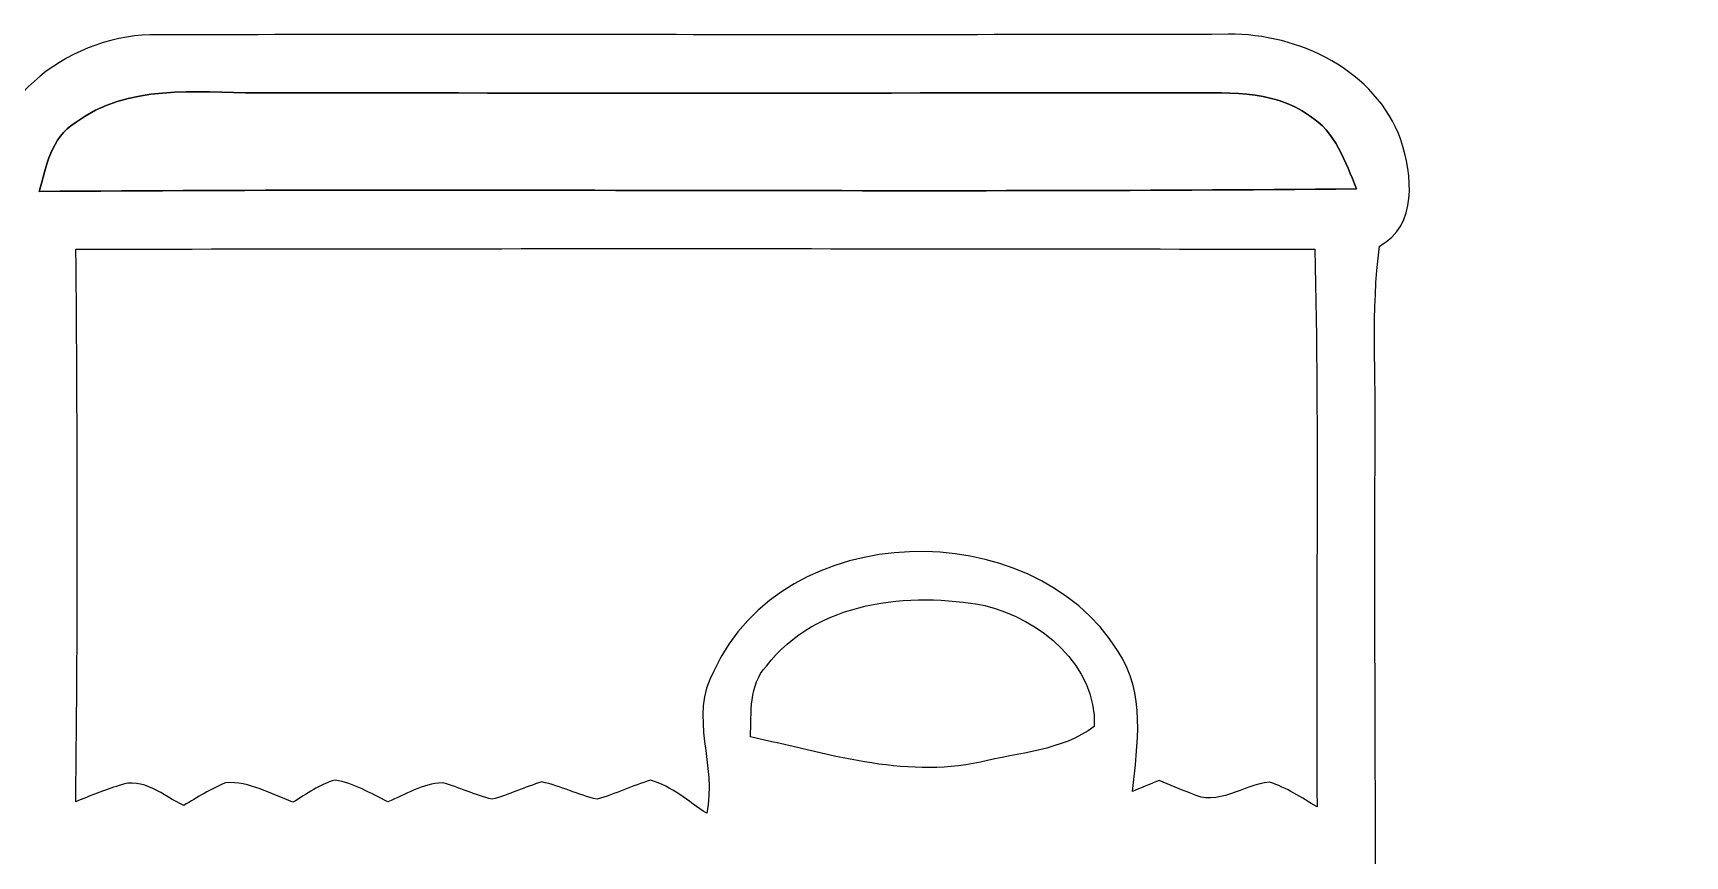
# Model space of a CAD drawing. Header units: centimetres. Extents: x -6.5 to 6.5, y -7.7 to 7.6.
# Drawn here: x 0.57 to 6.51, y -2.16 to 0.79 of the extents above; entities that cross this region are included whole.
import ezdxf

# ---------------------------------------------------------------- set-up
doc = ezdxf.new("R2010")
doc.units = ezdxf.units.CM
doc.header["$MEASUREMENT"] = 0
doc.layers.add('Camada 1', color=7, linetype='Continuous')

msp = doc.modelspace()

# ---------------------------------------------------------------- linework, layer by layer
at = {"layer": 'Camada 1', "color": 151}
for points, knots in [([(0.40145, 0.24729), (0.39933, 0.56549), (0.72284, 0.79445), (1.022, 0.78809), (1.022, 0.78809), (2.30328, 0.79021), (3.58493, 0.78668), (4.86621, 0.78987), (4.86621, 0.78987), (5.1188, 0.79409), (5.39574, 0.65899), (5.48569, 0.41098), (5.48569, 0.41098), (5.52555, 0.28397), (5.54777, 0.10371), (5.40843, 0.02928), (5.40843, 0.02928), (5.3781, -0.20319), (5.39715, -0.43744), (5.39291, -0.67098), (5.39291, -0.67098), (5.38902, -1.56598), (5.40066, -2.46133), (5.3908, -3.35667), (5.3908, -3.35667), (5.33541, -3.35704), (5.28072, -3.35808), (5.22569, -3.35915), (5.22569, -3.35915), (5.20171, -3.50731), (5.19994, -3.65794), (5.201, -3.80787), (5.201, -3.80787), (5.25392, -3.75143), (5.29624, -3.67841), (5.36857, -3.64525), (5.36857, -3.64525), (5.50474, -3.61244), (5.6462, -3.6322), (5.7845, -3.62902), (5.7845, -3.62902), (6.0152, -3.63714), (6.25544, -3.59692), (6.47664, -3.68299), (6.47664, -3.68299), (6.50275, -4.0767), (6.48723, -4.47145), (6.49145, -4.86587), (6.49145, -4.86587), (6.48616, -5.1696), (6.50558, -5.47441), (6.47912, -5.77744), (6.47912, -5.77744), (6.4329, -5.80107), (6.38703, -5.82507), (6.34118, -5.84904), (6.34118, -5.84904), (6.35706, -6.00569), (6.28755, -6.14715), (6.16795, -6.24451), (6.16795, -6.24451), (6.16338, -6.61034), (6.17677, -6.97652), (6.16374, -7.34201), (6.16374, -7.34201), (6.16408, -7.55332), (5.91326, -7.6782), (5.73229, -7.59249), (5.73229, -7.59249), (5.6395, -7.54167), (5.54918, -7.45243), (5.55096, -7.33953), (5.55096, -7.33953), (5.54567, -6.91761), (5.55201, -6.49534), (5.55025, -6.07342), (5.55025, -6.07342), (3.8234, -6.07554), (2.09656, -6.07342), (0.36971, -6.07447), (0.36971, -6.07447), (0.36617, -6.48441), (0.37146, -6.89397), (0.36829, -7.30391), (0.36829, -7.30391), (0.37677, -7.47923), (0.20884, -7.64292), (0.03174, -7.61471), (0.03174, -7.61471), (-0.07902, -7.62141), (-0.15416, -7.53356), (-0.23142, -7.46901), (-0.23142, -7.46901), (-0.28539, -7.05838), (-0.24306, -6.64279), (-0.2607, -6.22969), (-0.2607, -6.22969), (-0.37747, -6.14115), (-0.43461, -6.00816), (-0.42121, -5.86176), (-0.42121, -5.86176), (-0.48541, -5.81589), (-0.58454, -5.77814), (-0.57221, -5.68147), (-0.57221, -5.68147), (-0.57996, -5.11668), (-0.57009, -4.55117), (-0.57679, -3.98604), (-0.57679, -3.98604), (-0.57962, -3.87526), (-0.56515, -3.76555), (-0.54539, -3.6569), (-0.54539, -3.6569), (-0.3422, -3.62513), (-0.13616, -3.62584), (0.06914, -3.62832), (0.06914, -3.62832), (0.23424, -3.63149), (0.40181, -3.61772), (0.56444, -3.653), (0.56444, -3.653), (0.62934, -3.68477), (0.66886, -3.75143), (0.71966, -3.80118), (0.71966, -3.80118), (0.72143, -3.64771), (0.71332, -3.49462), (0.68403, -3.34398), (0.68403, -3.34398), (0.6283, -3.34151), (0.57291, -3.33974), (0.51752, -3.33798), (0.51752, -3.33798), (0.52599, -2.26024), (0.51576, -1.18215), (0.51964, -0.10407), (0.51964, -0.10407), (0.54539, 0.03422), (0.38169, 0.11077), (0.40145, 0.24729)], [0, 0, 0, 0, 0.0277778, 0.0277778, 0.0277778, 0.0277778, 0.0555556, 0.0555556, 0.0555556, 0.0555556, 0.0833333, 0.0833333, 0.0833333, 0.0833333, 0.1111111, 0.1111111, 0.1111111, 0.1111111, 0.1388889, 0.1388889, 0.1388889, 0.1388889, 0.1666667, 0.1666667, 0.1666667, 0.1666667, 0.1944444, 0.1944444, 0.1944444, 0.1944444, 0.2222222, 0.2222222, 0.2222222, 0.2222222, 0.25, 0.25, 0.25, 0.25, 0.2777778, 0.2777778, 0.2777778, 0.2777778, 0.3055556, 0.3055556, 0.3055556, 0.3055556, 0.3333333, 0.3333333, 0.3333333, 0.3333333, 0.3611111, 0.3611111, 0.3611111, 0.3611111, 0.3888889, 0.3888889, 0.3888889, 0.3888889, 0.4166667, 0.4166667, 0.4166667, 0.4166667, 0.4444444, 0.4444444, 0.4444444, 0.4444444, 0.4722222, 0.4722222, 0.4722222, 0.4722222, 0.5, 0.5, 0.5, 0.5, 0.5277778, 0.5277778, 0.5277778, 0.5277778, 0.5555556, 0.5555556, 0.5555556, 0.5555556, 0.5833333, 0.5833333, 0.5833333, 0.5833333, 0.6111111, 0.6111111, 0.6111111, 0.6111111, 0.6388889, 0.6388889, 0.6388889, 0.6388889, 0.6666667, 0.6666667, 0.6666667, 0.6666667, 0.6944444, 0.6944444, 0.6944444, 0.6944444, 0.7222222, 0.7222222, 0.7222222, 0.7222222, 0.75, 0.75, 0.75, 0.75, 0.7777778, 0.7777778, 0.7777778, 0.7777778, 0.8055556, 0.8055556, 0.8055556, 0.8055556, 0.8333333, 0.8333333, 0.8333333, 0.8333333, 0.8611111, 0.8611111, 0.8611111, 0.8611111, 0.8888889, 0.8888889, 0.8888889, 0.8888889, 0.9166667, 0.9166667, 0.9166667, 0.9166667, 0.9444444, 0.9444444, 0.9444444, 0.9444444, 1, 1, 1, 1]), ([(0.72531, 0.47166), (0.72531, 0.47166), (0.72531, 0.47166), (0.72531, 0.47166), (0.72531, 0.47166), (0.63782, 0.42016), (0.62123, 0.31433), (0.59548, 0.22542), (0.59548, 0.22542), (2.1724, 0.23847), (3.74967, 0.21872), (5.32623, 0.23495), (5.32623, 0.23495), (5.28637, 0.33126), (5.25039, 0.44062), (5.1562, 0.49812), (5.1562, 0.49812), (5.02179, 0.59548), (4.84786, 0.57784), (4.69159, 0.57996), (4.69159, 0.57996), (3.58668, 0.57855), (2.48179, 0.57855), (1.37688, 0.57962), (1.37688, 0.57962), (1.15746, 0.57962), (0.91227, 0.61348), (0.72531, 0.47166)], [0, 0, 0, 0, 0.125, 0.125, 0.125, 0.125, 0.25, 0.25, 0.25, 0.25, 0.375, 0.375, 0.375, 0.375, 0.5, 0.5, 0.5, 0.5, 0.625, 0.625, 0.625, 0.625, 0.75, 0.75, 0.75, 0.75, 1, 1, 1, 1]), ([(0.72777, 0.01798), (0.72777, 0.01798), (0.72777, 0.01798), (0.72777, 0.01798), (0.72777, 0.01798), (0.73342, -0.64347), (0.73518, -1.30493), (0.72672, -1.96639), (0.72672, -1.96639), (0.77823, -1.94592), (0.82937, -1.92369), (0.88299, -1.90853), (0.88299, -1.90853), (0.96872, -1.87395), (1.04174, -1.94627), (1.11478, -1.97979), (1.11478, -1.97979), (1.16382, -1.95085), (1.21179, -1.91981), (1.26471, -1.8983), (1.26471, -1.8983), (1.35078, -1.89264), (1.42875, -1.93852), (1.50707, -1.96814), (1.50707, -1.96814), (1.55575, -1.93922), (1.60231, -1.90394), (1.65805, -1.88877), (1.65805, -1.88877), (1.72614, -1.89864), (1.78576, -1.9371), (1.8475, -1.96639), (1.8475, -1.96639), (1.91099, -1.94062), (1.97272, -1.90183), (2.04294, -1.8983), (2.04294, -1.8983), (2.10397, -1.91416), (2.16076, -1.9431), (2.22215, -1.95757), (2.22215, -1.95757), (2.28318, -1.94168), (2.33961, -1.91311), (2.4003, -1.89547), (2.4003, -1.89547), (2.46839, -1.90923), (2.53118, -1.94239), (2.59927, -1.95721), (2.59927, -1.95721), (2.66452, -1.93922), (2.72555, -1.90816), (2.79082, -1.88911), (2.79082, -1.88911), (2.86737, -1.90994), (2.927, -1.96603), (2.99261, -2.008), (2.99261, -2.008), (3.03106, -1.83868), (2.92522, -1.6591), (3.01871, -1.49718), (3.01871, -1.49718), (3.26813, -0.94826), (4.15748, -0.92638), (4.4704, -1.42628), (4.4704, -1.42628), (4.56952, -1.57585), (4.53955, -1.76142), (4.52225, -1.92933), (4.52225, -1.92933), (4.54589, -1.91947), (4.59387, -1.90005), (4.61751, -1.89018), (4.61751, -1.89018), (4.65561, -1.90641), (4.69406, -1.92193), (4.73287, -1.93674), (4.73287, -1.93674), (4.82669, -1.98649), (4.91983, -1.905), (5.01368, -1.89583), (5.01368, -1.89583), (5.07505, -1.91593), (5.12938, -1.95192), (5.18442, -1.98508), (5.18442, -1.98508), (5.17913, -1.31726), (5.19253, -0.64947), (5.17666, 0.01798), (5.17666, 0.01798), (3.69359, 0.02046), (2.21085, 0.02117), (0.72777, 0.01798)], [0, 0, 0, 0, 0.0416667, 0.0416667, 0.0416667, 0.0416667, 0.0833333, 0.0833333, 0.0833333, 0.0833333, 0.125, 0.125, 0.125, 0.125, 0.1666667, 0.1666667, 0.1666667, 0.1666667, 0.2083333, 0.2083333, 0.2083333, 0.2083333, 0.25, 0.25, 0.25, 0.25, 0.2916667, 0.2916667, 0.2916667, 0.2916667, 0.3333333, 0.3333333, 0.3333333, 0.3333333, 0.375, 0.375, 0.375, 0.375, 0.4166667, 0.4166667, 0.4166667, 0.4166667, 0.4583333, 0.4583333, 0.4583333, 0.4583333, 0.5, 0.5, 0.5, 0.5, 0.5416667, 0.5416667, 0.5416667, 0.5416667, 0.5833333, 0.5833333, 0.5833333, 0.5833333, 0.625, 0.625, 0.625, 0.625, 0.6666667, 0.6666667, 0.6666667, 0.6666667, 0.7083333, 0.7083333, 0.7083333, 0.7083333, 0.75, 0.75, 0.75, 0.75, 0.7916667, 0.7916667, 0.7916667, 0.7916667, 0.8333333, 0.8333333, 0.8333333, 0.8333333, 0.875, 0.875, 0.875, 0.875, 0.9166667, 0.9166667, 0.9166667, 0.9166667, 1, 1, 1, 1]), ([(3.2071, -1.4792), (3.2071, -1.4792), (3.2071, -1.4792), (3.2071, -1.4792), (3.2071, -1.4792), (3.14289, -1.54834), (3.15382, -1.64711), (3.14995, -1.73389), (3.14995, -1.73389), (3.42053, -1.79105), (3.69639, -1.88453), (3.97544, -1.82386), (3.97544, -1.82386), (4.11268, -1.79034), (4.26755, -1.78328), (4.38431, -1.6965), (4.38431, -1.6965), (4.39454, -1.47778), (4.18889, -1.30986), (3.99204, -1.26152), (3.99204, -1.26152), (3.72004, -1.21179), (3.38771, -1.24354), (3.2071, -1.4792)], [0, 0, 0, 0, 0.1428571, 0.1428571, 0.1428571, 0.1428571, 0.2857143, 0.2857143, 0.2857143, 0.2857143, 0.4285714, 0.4285714, 0.4285714, 0.4285714, 0.5714286, 0.5714286, 0.5714286, 0.5714286, 0.7142857, 0.7142857, 0.7142857, 0.7142857, 1, 1, 1, 1])]:
    msp.add_open_spline(points, degree=3, knots=knots, dxfattribs=at)
at = {"layer": 'Camada 1', "color": 153}
msp.add_open_spline([(0.72531, 0.47166), (0.91227, 0.61348), (1.15746, 0.57962), (1.37688, 0.57962), (1.37688, 0.57962), (2.48179, 0.57855), (3.58668, 0.57855), (4.69159, 0.57996), (4.69159, 0.57996), (4.84786, 0.57784), (5.02179, 0.59548), (5.1562, 0.49812), (5.1562, 0.49812), (5.25039, 0.44062), (5.28637, 0.33126), (5.32623, 0.23495), (5.32623, 0.23495), (3.74967, 0.21872), (2.1724, 0.23847), (0.59548, 0.22542), (0.59548, 0.22542), (0.62123, 0.31433), (0.63782, 0.42016), (0.72531, 0.47166)], degree=3, knots=[0, 0, 0, 0, 0.1428571, 0.1428571, 0.1428571, 0.1428571, 0.2857143, 0.2857143, 0.2857143, 0.2857143, 0.4285714, 0.4285714, 0.4285714, 0.4285714, 0.5714286, 0.5714286, 0.5714286, 0.5714286, 0.7142857, 0.7142857, 0.7142857, 0.7142857, 1, 1, 1, 1], dxfattribs=at)

doc.saveas('drawing.dxf')
